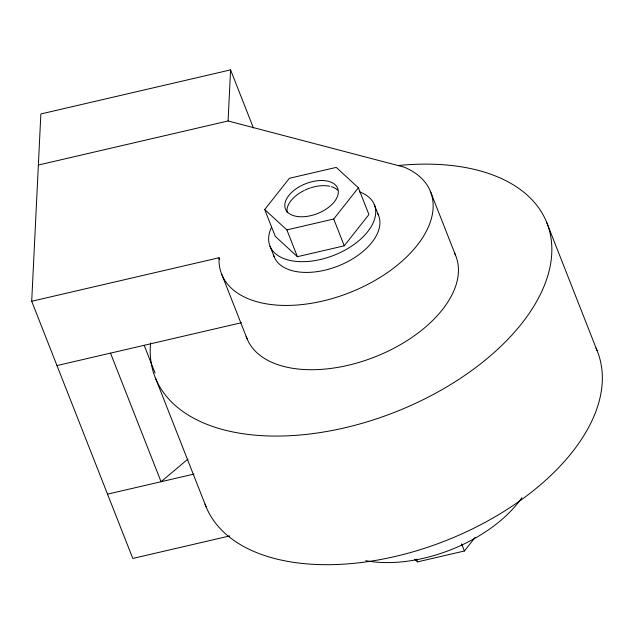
<?xml version="1.0" encoding="UTF-8"?>
<svg xmlns="http://www.w3.org/2000/svg" width="634" height="634" viewBox="0 0 634 634"><rect width="100%" height="100%" fill="white"/><g stroke="black" fill="none" stroke-linecap="round" stroke-linejoin="round"><path stroke-width="0.95" d="M229.841 535.912L132.807 558.451L31.7 301.277L40.861 113.954L230.578 69.883L253.41 127.957M38.365 165.038L228.082 120.967L230.578 69.883M264.719 209.529L289.397 178.281L336.234 167.4L358.392 187.775L368.925 214.561L344.246 245.81L297.409 256.691L275.251 236.323L264.719 209.529L286.877 229.904L297.409 256.691M286.877 229.904L333.714 219.023L358.392 187.775M414.707 559.243L417.568 561.875L464.405 550.994L475.238 537.275M187.91 459.103L161.06 481.721L110.506 353.13M31.7 301.277L219.047 257.753A112.281 64.208 -21.5 0 0 363.987 286.299A112.281 64.208 -21.5 0 0 404.151 167.13L228.082 120.967M56.973 365.564L241.435 322.714M107.526 494.155L193.996 474.074M546.524 221.995L597.077 350.586M430.367 191.23L455.64 255.526M374.306 204.6L378.522 215.322M461.592 543.845L464.405 550.994M333.714 219.023L344.246 245.81M416.514 559.196L417.568 561.875M270.036 246.254L274.253 256.968M219.047 257.753L219.768 259.591M221.829 274.538L247.102 338.833M144.235 345.498L155.068 373.054M155.52 378.189L206.074 506.78M454.483 252.998A112.281 64.208 -21.5 0 1 375.859 356.538A112.281 64.208 -21.5 0 1 246.143 336.218M521.869 497.706A112.281 64.208 -21.5 0 1 365.731 560.67M595.936 347.987A210.528 120.389 -21.5 0 1 447.493 539.978A210.528 120.389 -21.5 0 1 205.044 504.133M398.532 165.506A210.528 120.389 -21.5 0 1 548.624 272.826A210.528 120.389 -21.5 0 1 327.057 431.429A210.528 120.389 -21.5 0 1 150.559 343.018M287.139 212.319A28.07 16.048 -21.5 0 1 304.066 190.541M304.883 190.152A28.07 16.048 -21.5 0 1 309.994 188.076M310.858 187.791A28.07 16.048 -21.5 0 1 329.743 186.261M331.416 186.697A28.07 16.048 -21.5 0 1 337.573 190.097M377.721 213.634A56.141 32.104 -21.5 0 1 338.627 265.828A56.141 32.104 -21.5 0 1 273.626 255.217M359.573 191.92A56.141 32.104 -21.5 0 1 365.525 234.271A56.141 32.104 -21.5 0 1 297.354 261.501A56.141 32.104 -21.5 0 1 271.621 227.059M297.457 216.511A28.07 16.048 -21.5 0 0 338.318 192.435A28.07 16.048 -21.5 0 0 298.899 187.014A28.07 16.048 -21.5 0 0 297.457 216.511"/></g></svg>
